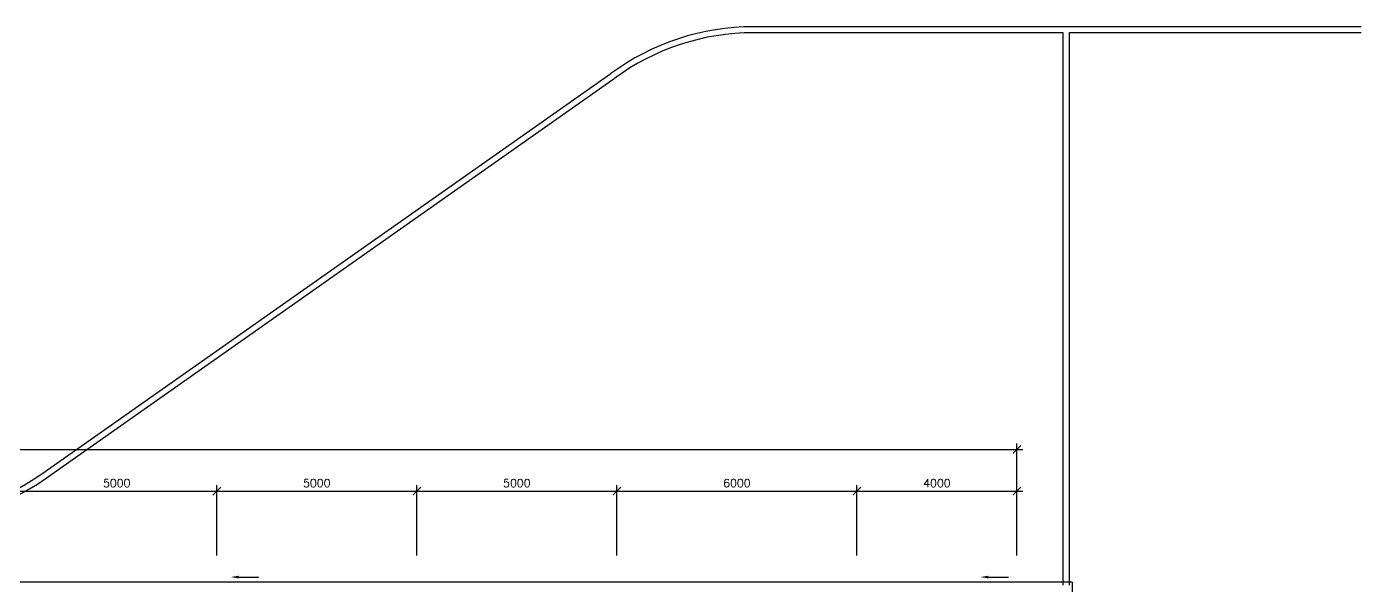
# Model space of a CAD drawing. Header units: feet. Extents: x 1463649 to 2957709, y -1501070 to -681589.
# Drawn here: x 1515467 to 1548822, y -764369 to -750409 of the extents above; entities that cross this region are included whole.
import ezdxf

# ---------------------------------------------------------------- set-up
doc = ezdxf.new("R2010")
doc.units = ezdxf.units.FT
doc.header["$LTSCALE"] = 13
doc.header["$MEASUREMENT"] = 0
doc.layers.get('0').update_dxf_attribs({"linetype": 'CONTINUOUS'})
for name, color, linetype in [('1-ROAD', 1, 'CONTINUOUS'), ('DIM', 7, 'CONTINUOUS'), ('DRAIN', 1, 'CONTINUOUS')]:
    doc.layers.add(name, color=color, linetype=linetype)
doc.styles.add('ROMANS', font='romans')
doc.styles.get("Standard").update_dxf_attribs({"font": 'ROMANS.SHX'})
doc.dimstyles.new('STANDARD$0', dxfattribs={"dimscale": 0, "dimtxt": 8, "dimasz": 6, "dimexe": 1, "dimexo": 1, "dimgap": 3, "dimtad": 1, "dimdec": 0, "dimlfac": -1, "dimrnd": 1, "dimzin": 0, "dimdsep": 46, "dimtxsty": 'Standard', "dimcen": 0, "dimclrd": 5, "dimclre": 250, "dimadec": 0, "dimazin": 0, "dimtfac": 1, "dimtdec": 4, "dimtofl": 0, "dimtmove": 0, "dimatfit": 3, "dimfxl": 1, "dimtolj": 1, "dimtzin": 0, "dimarcsym": 0})

# ---------------------------------------------------------------- blocks, each defined once
blk = doc.blocks.new('_ARCHTICK')
at = {"color": 0, "linetype": 'ByBlock', "const_width": 0.15}
blk.add_lwpolyline([(-0.5, -0.5), (0.5, 0.5)], dxfattribs=at)
blk = doc.blocks.new('*D98')
at = {"layer": 'DIM', "color": 7, "lineweight": -2, "transparency": 16777216}
for p, q in [((1515067, -762015), (1520367, -762015)), ((1515217, -763626), (1515217, -761865)), ((1520217, -763626), (1520217, -761865))]:
    blk.add_line(p, q, dxfattribs=at)
at = {"layer": 'DIM', "color": 7, "lineweight": -2, "transparency": 16777216, "xscale": 200, "yscale": 200, "zscale": 200, "rotation": 180}
blk.add_blockref('_ARCHTICK', (1515217, -762015), dxfattribs=at)
at = {"layer": 'DIM', "color": 7, "lineweight": -2, "transparency": 16777216, "xscale": 200, "yscale": 200, "zscale": 200}
blk.add_blockref('_ARCHTICK', (1520217, -762015), dxfattribs=at)
at = {"layer": 'DIM', "color": 7, "transparency": 16777216, "insert": (1517717, -761815), "char_height": 200, "attachment_point": 5, "style": 'ROMANS'}
blk.add_mtext('\\A1;5000', dxfattribs=at)
blk = doc.blocks.new('*D99')
at = {"layer": 'DIM', "color": 7, "lineweight": -2, "transparency": 16777216}
for p, q in [((1520067, -762015), (1525367, -762015)), ((1520217, -763626), (1520217, -761865)), ((1525217, -763626), (1525217, -761865))]:
    blk.add_line(p, q, dxfattribs=at)
at = {"layer": 'DIM', "color": 7, "lineweight": -2, "transparency": 16777216, "xscale": 200, "yscale": 200, "zscale": 200, "rotation": 180}
blk.add_blockref('_ARCHTICK', (1520217, -762015), dxfattribs=at)
at = {"layer": 'DIM', "color": 7, "lineweight": -2, "transparency": 16777216, "xscale": 200, "yscale": 200, "zscale": 200}
blk.add_blockref('_ARCHTICK', (1525217, -762015), dxfattribs=at)
at = {"layer": 'DIM', "color": 7, "transparency": 16777216, "insert": (1522717, -761815), "char_height": 200, "attachment_point": 5, "style": 'ROMANS'}
blk.add_mtext('\\A1;5000', dxfattribs=at)
blk = doc.blocks.new('*D100')
at = {"layer": 'DIM', "color": 7, "lineweight": -2, "transparency": 16777216}
for p, q in [((1525067, -762015), (1530367, -762015)), ((1525217, -763626), (1525217, -761865)), ((1530217, -763626), (1530217, -761865))]:
    blk.add_line(p, q, dxfattribs=at)
at = {"layer": 'DIM', "color": 7, "lineweight": -2, "transparency": 16777216, "xscale": 200, "yscale": 200, "zscale": 200, "rotation": 180}
blk.add_blockref('_ARCHTICK', (1525217, -762015), dxfattribs=at)
at = {"layer": 'DIM', "color": 7, "lineweight": -2, "transparency": 16777216, "xscale": 200, "yscale": 200, "zscale": 200}
blk.add_blockref('_ARCHTICK', (1530217, -762015), dxfattribs=at)
at = {"layer": 'DIM', "color": 7, "transparency": 16777216, "insert": (1527717, -761815), "char_height": 200, "attachment_point": 5, "style": 'ROMANS'}
blk.add_mtext('\\A1;5000', dxfattribs=at)
blk = doc.blocks.new('*D101')
at = {"layer": 'DIM', "color": 7, "lineweight": -2, "transparency": 16777216}
for p, q in [((1530067, -762015), (1536367, -762015)), ((1530217, -763626), (1530217, -761865)), ((1536217, -763626), (1536217, -761865))]:
    blk.add_line(p, q, dxfattribs=at)
at = {"layer": 'DIM', "color": 7, "lineweight": -2, "transparency": 16777216, "xscale": 200, "yscale": 200, "zscale": 200, "rotation": 180}
blk.add_blockref('_ARCHTICK', (1530217, -762015), dxfattribs=at)
at = {"layer": 'DIM', "color": 7, "lineweight": -2, "transparency": 16777216, "xscale": 200, "yscale": 200, "zscale": 200}
blk.add_blockref('_ARCHTICK', (1536217, -762015), dxfattribs=at)
at = {"layer": 'DIM', "color": 7, "transparency": 16777216, "insert": (1533217, -761815), "char_height": 200, "attachment_point": 5, "style": 'ROMANS'}
blk.add_mtext('\\A1;6000', dxfattribs=at)
blk = doc.blocks.new('*D102')
at = {"layer": 'DIM', "color": 7, "lineweight": -2, "transparency": 16777216}
for p, q in [((1536067, -762015), (1540367, -762015)), ((1536217, -763626), (1536217, -761865)), ((1540217, -763626), (1540217, -761865))]:
    blk.add_line(p, q, dxfattribs=at)
at = {"layer": 'DIM', "color": 7, "lineweight": -2, "transparency": 16777216, "xscale": 200, "yscale": 200, "zscale": 200, "rotation": 180}
blk.add_blockref('_ARCHTICK', (1536217, -762015), dxfattribs=at)
at = {"layer": 'DIM', "color": 7, "lineweight": -2, "transparency": 16777216, "xscale": 200, "yscale": 200, "zscale": 200}
blk.add_blockref('_ARCHTICK', (1540217, -762015), dxfattribs=at)
at = {"layer": 'DIM', "color": 7, "transparency": 16777216, "insert": (1538217, -761815), "char_height": 200, "attachment_point": 5, "style": 'ROMANS'}
blk.add_mtext('\\A1;4000', dxfattribs=at)
blk = doc.blocks.new('*D103')
at = {"layer": 'DIM', "color": 7, "lineweight": -2, "transparency": 16777216}
for p, q in [((1465217, -763560), (1465217, -760822)), ((1540217, -763560), (1540217, -760822)), ((1465067, -760972), (1540367, -760972))]:
    blk.add_line(p, q, dxfattribs=at)
at = {"layer": 'DIM', "color": 7, "lineweight": -2, "transparency": 16777216, "xscale": 200, "yscale": 200, "zscale": 200, "rotation": 180}
blk.add_blockref('_ARCHTICK', (1465217, -760972), dxfattribs=at)
at = {"layer": 'DIM', "color": 7, "lineweight": -2, "transparency": 16777216, "xscale": 200, "yscale": 200, "zscale": 200}
blk.add_blockref('_ARCHTICK', (1540217, -760972), dxfattribs=at)
at = {"layer": 'DIM', "color": 7, "transparency": 16777216, "insert": (1502717, -760772), "char_height": 200, "attachment_point": 5, "style": 'ROMANS'}
blk.add_mtext('\\A1;75000', dxfattribs=at)

msp = doc.modelspace()

# ---------------------------------------------------------------- linework, layer by layer
at = {"layer": '1-ROAD', "color": 0}
for p, q in [((1540892.2, -750408.6), (1533631.9, -750408.6)), ((1541372.2, -750558.6), (1533631.9, -750558.6)), ((1541372.2, -764369.1), (1541372.2, -750558.6)), ((1515845.9, -761582.2), (1530067.2, -751582.3)), ((1515932.1, -761704.9), (1530153.5, -751705))]:
    msp.add_line(p, q, dxfattribs=at)
at = {"layer": '1-ROAD', "color": 0, "flags": 128}
for points in [[(1548822.2, -750408.6), (1540892.2, -750408.6)], [(1548822.2, -750558.6), (1541522.2, -750558.6), (1541522.2, -764369.1)]]:
    msp.add_lwpolyline(points, dxfattribs=at)
at = {"layer": '1-ROAD', "color": 0}
for centre, radius, start, end in [((1533631.9, -756408.6), 6000, 90, 126.44995), ((1533631.9, -756408.6), 5850, 90, 126.44995), ((1512394.7, -756674.1), 6000, 270, 305.11341), ((1512394.7, -756674.1), 6150, 270, 305.11341)]:
    msp.add_arc(centre, radius, start, end, dxfattribs=at)
at = {"layer": 'DRAIN', "color": 0}
for q in [(1510467.2, -764294.1), (1541597.2, -782174.1)]:
    msp.add_line((1541597.2, -764294.1), q, dxfattribs=at)
for points in [[(1520764.5, -764162.7), (1521268.1, -764162.7)], [(1539502.8, -764162.7), (1540006.4, -764162.7)]]:
    msp.add_lwpolyline(points, dxfattribs=at)
for points in [[(1520764.5, -764129.4), (1520564.5, -764162.7), (1520764.5, -764196.1)], [(1539502.8, -764129.4), (1539302.8, -764162.7), (1539502.8, -764196.1)]]:
    msp.add_solid(points, dxfattribs=at)

# ---------------------------------------------------------------- dimensions: what is measured, and where the dimension line sits
at = {"layer": 'DIM', "color": 0}
for p1, p2, distance, picture, middle in [((1465217.2, -763710.3), (1540217.2, -763710.3), 2738.2, '*D103', (1502717.2, -760772.1)), ((1515217.2, -763776.1), (1520217.2, -763776.1), 1761, '*D98', (1517717.2, -761815.1)), ((1520217.2, -763776.1), (1525217.2, -763776.1), 1761, '*D99', (1522717.2, -761815.1)), ((1525217.2, -763776.1), (1530217.2, -763776.1), 1761, '*D100', (1527717.2, -761815.1)), ((1530217.2, -763776.1), (1536217.2, -763776.1), 1761, '*D101', (1533217.2, -761815.1)), ((1536217.2, -763776.1), (1540217.2, -763776.1), 1761, '*D102', (1538217.2, -761815.1))]:
    dim = msp.add_aligned_dim(p1=p1, p2=p2, distance=distance, dimstyle='STANDARD$0', override={"dimscale": 100, "dimtxt": 2, "dimasz": 2, "dimexe": 1.5, "dimexo": 1.5, "dimgap": 1, "dimtxsty": 'ROMANS', "dimblk": 'ARCHTICK', "dimdle": 1.5, "dimclrd": 7, "dimclre": 7, "dimclrt": 7, "dimtdec": 0, "dimtmove": 2}, dxfattribs=at)
    dim.commit()
    dim.dimension.update_dxf_attribs({"geometry": picture, "text_midpoint": middle})

doc.saveas('drawing.dxf')
